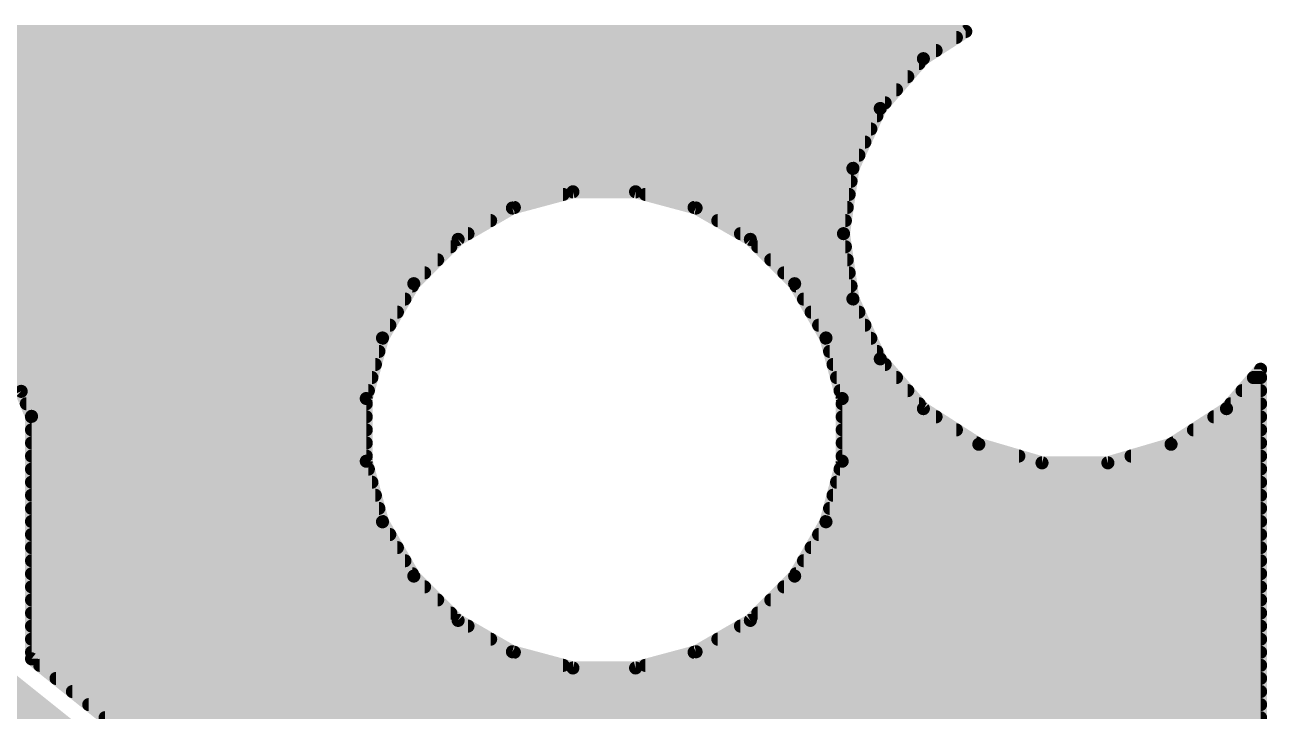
# Model space of a CAD drawing. Extents: x 1 to 53.3, y 1 to 25.6.
# Drawn here: x 29.13 to 53.26, y 12.32 to 25.64 of the extents above; entities that cross this region are included whole.
import ezdxf

# ---------------------------------------------------------------- set-up
doc = ezdxf.new("R2010")
doc.units = 0
doc.layers.add('16', color=174, linetype='CONTINUOUS')

msp = doc.modelspace()

# ---------------------------------------------------------------- linework, layer by layer
at = {"layer": '16'}
for points, const_width in [([(7.2005, 25.517), (47.4095, 25.517)], 0.254), ([(47.4095, 25.517), (46.5859, 24.9877)], 0.254), ([(7.3826, 25.4), (47.2274, 25.4)], 0.254), ([(7.7778, 25.146), (46.8322, 25.146)], 0.254), ([(46.5859, 24.9877), (45.7479, 24.0206)], 0.254), ([(46.5859, 24.9877), (46.5859, 24.9877)], 0.254), ([(46.5859, 24.9877), (46.5859, 24.9877)], 0.254), ([(8.107, 24.892), (46.503, 24.892)], 0.254), ([(8.3271, 24.638), (46.2829, 24.638)], 0.254), ([(8.5472, 24.384), (46.0628, 24.384)], 0.254), ([(23.2454, 24.13), (45.8427, 24.13)], 0.254), ([(45.7479, 24.0206), (45.2163, 22.8566)], 0.254), ([(45.7479, 24.0206), (45.7479, 24.0206)], 0.254), ([(23.7119, 23.876), (45.6819, 23.876)], 0.254), ([(23.9659, 23.622), (45.5659, 23.622)], 0.254), ([(24.0792, 23.368), (45.4499, 23.368)], 0.254), ([(24.1808, 23.114), (45.3339, 23.114)], 0.254), ([(24.1808, 22.86), (45.2179, 22.86)], 0.254), ([(45.2163, 22.8566), (45.0342, 21.59)], 0.254), ([(45.2163, 22.8566), (45.2163, 22.8566)], 0.254), ([(24.1808, 22.606), (45.1803, 22.606)], 0.254), ([(24.1808, 22.352), (39.5878, 22.352)], 0.254), ([(39.7774, 22.4028), (38.6017, 22.0878)], 0.254), ([(40.9946, 22.4028), (39.7774, 22.4028)], 0.254), ([(42.1703, 22.0878), (40.9946, 22.4028)], 0.254), ([(41.1842, 22.352), (45.1438, 22.352)], 0.254), ([(24.1808, 22.098), (38.6399, 22.098)], 0.254), ([(38.6017, 22.0878), (37.5475, 21.4792)], 0.254), ([(42.1321, 22.098), (45.1072, 22.098)], 0.254), ([(43.2245, 21.4792), (42.1703, 22.0878)], 0.254), ([(24.1808, 21.844), (38.1795, 21.844)], 0.254), ([(42.5925, 21.844), (45.0707, 21.844)], 0.254), ([(24.1808, 21.59), (37.7395, 21.59)], 0.254), ([(37.5475, 21.4792), (36.6868, 20.6185)], 0.254), ([(43.0325, 21.59), (45.0342, 21.59)], 0.254), ([(44.0852, 20.6185), (43.2245, 21.4792)], 0.254), ([(45.0342, 21.59), (45.0342, 21.59)], 0.254), ([(45.0342, 21.59), (45.2163, 20.3234)], 0.254), ([(24.4782, 21.336), (37.4044, 21.336)], 0.254), ([(43.3676, 21.336), (45.0707, 21.336)], 0.254), ([(24.7322, 21.082), (37.1504, 21.082)], 0.254), ([(43.6216, 21.082), (45.1072, 21.082)], 0.254), ([(24.8624, 20.828), (36.8964, 20.828)], 0.254), ([(43.8756, 20.828), (45.1438, 20.828)], 0.254), ([(24.9676, 20.574), (36.6612, 20.574)], 0.254), ([(36.6868, 20.6185), (36.0782, 19.5643)], 0.254), ([(44.6938, 19.5643), (44.0852, 20.6185)], 0.254), ([(44.1108, 20.574), (45.1803, 20.574)], 0.254), ([(24.9682, 20.32), (36.5145, 20.32)], 0.254), ([(44.2575, 20.32), (45.2179, 20.32)], 0.254), ([(45.2163, 20.3234), (45.2163, 20.3234)], 0.254), ([(45.2163, 20.3234), (45.7479, 19.1594)], 0.254), ([(24.9676, 20.066), (36.3679, 20.066)], 0.254), ([(44.4041, 20.066), (45.3339, 20.066)], 0.254), ([(24.8624, 19.812), (36.2212, 19.812)], 0.254), ([(44.5508, 19.812), (45.4499, 19.812)], 0.254), ([(24.7323, 19.558), (36.0765, 19.558)], 0.254), ([(36.0782, 19.5643), (35.7632, 18.3886)], 0.254), ([(45.0088, 18.3886), (44.6938, 19.5643)], 0.254), ([(44.6955, 19.558), (45.5659, 19.558)], 0.254), ([(24.4783, 19.304), (36.0085, 19.304)], 0.254), ([(44.7635, 19.304), (45.6818, 19.304)], 0.254), ([(28.3254, 19.05), (35.9404, 19.05)], 0.254), ([(44.8316, 19.05), (45.8427, 19.05)], 0.254), ([(45.7479, 19.1594), (45.7479, 19.1594)], 0.254), ([(45.7479, 19.1594), (46.5859, 18.1923)], 0.254), ([(52.4741, 18.1923), (53.137, 18.9573)], 0.254), ([(53.137, 18.9573), (53.137, 7.7127)], 0.254), ([(29.0597, 18.5282), (28.6882, 18.8997)], 0.254), ([(28.7919, 18.796), (35.8724, 18.796)], 0.254), ([(44.8996, 18.796), (46.0628, 18.796)], 0.254), ([(52.9972, 18.796), (53.137, 18.796)], 0.254), ([(29.0459, 18.542), (35.8043, 18.542)], 0.254), ([(29.2608, 18.0427), (29.0597, 18.5282)], 0.254), ([(44.9677, 18.542), (46.2829, 18.542)], 0.254), ([(52.7771, 18.542), (53.137, 18.542)], 0.254), ([(29.1592, 18.288), (35.7632, 18.288)], 0.254), ([(35.7632, 18.3886), (35.7632, 17.1714)], 0.254), ([(45.0088, 17.1714), (45.0088, 18.3886)], 0.254), ([(45.0088, 18.288), (46.503, 18.288)], 0.254), ([(52.557, 18.288), (53.137, 18.288)], 0.254), ([(29.2608, 13.3348), (29.2608, 18.0427)], 0.254), ([(29.2608, 18.034), (35.7632, 18.034)], 0.254), ([(45.0088, 18.034), (46.8322, 18.034)], 0.254), ([(46.5859, 18.1923), (47.6624, 17.5005)], 0.254), ([(51.3976, 17.5005), (52.4741, 18.1923)], 0.254), ([(52.2278, 18.034), (53.137, 18.034)], 0.254), ([(52.4741, 18.1923), (52.4741, 18.1923)], 0.254), ([(52.4741, 18.1923), (52.4741, 18.1923)], 0.254), ([(29.2608, 17.78), (35.7632, 17.78)], 0.254), ([(45.0088, 17.78), (47.2274, 17.78)], 0.254), ([(51.8326, 17.78), (53.137, 17.78)], 0.254), ([(29.2608, 17.526), (35.7632, 17.526)], 0.254), ([(45.0088, 17.526), (47.6227, 17.526)], 0.254), ([(47.6624, 17.5005), (48.8902, 17.14)], 0.254), ([(50.1698, 17.14), (51.3976, 17.5005)], 0.254), ([(51.3976, 17.5005), (51.3976, 17.5005)], 0.254), ([(51.4373, 17.526), (53.137, 17.526)], 0.254), ([(29.2608, 17.272), (35.7632, 17.272)], 0.254), ([(45.0088, 17.272), (48.4405, 17.272)], 0.254), ([(50.6195, 17.272), (53.137, 17.272)], 0.254), ([(29.2608, 17.018), (35.8043, 17.018)], 0.254), ([(35.7632, 17.1714), (36.0782, 15.9957)], 0.254), ([(44.6938, 15.9957), (45.0088, 17.1714)], 0.254), ([(44.9677, 17.018), (53.137, 17.018)], 0.254), ([(48.8902, 17.14), (50.1698, 17.14)], 0.254), ([(29.2608, 16.764), (35.8724, 16.764)], 0.254), ([(44.8996, 16.764), (53.137, 16.764)], 0.254), ([(29.2608, 16.51), (35.9404, 16.51)], 0.254), ([(44.8316, 16.51), (53.137, 16.51)], 0.254), ([(29.2608, 16.256), (36.0085, 16.256)], 0.254), ([(44.7635, 16.256), (53.137, 16.256)], 0.254), ([(29.2608, 16.002), (36.0765, 16.002)], 0.254), ([(36.0782, 15.9957), (36.6868, 14.9415)], 0.254), ([(44.0852, 14.9415), (44.6938, 15.9957)], 0.254), ([(44.6955, 16.002), (53.137, 16.002)], 0.254), ([(29.2608, 15.748), (36.2212, 15.748)], 0.254), ([(44.5508, 15.748), (53.137, 15.748)], 0.254), ([(29.2608, 15.494), (36.3679, 15.494)], 0.254), ([(44.4041, 15.494), (53.137, 15.494)], 0.254), ([(29.2608, 15.24), (36.5145, 15.24)], 0.254), ([(44.2575, 15.24), (53.137, 15.24)], 0.254), ([(29.2608, 14.986), (36.6612, 14.986)], 0.254), ([(36.6868, 14.9415), (37.5475, 14.0808)], 0.254), ([(43.2245, 14.0808), (44.0852, 14.9415)], 0.254), ([(44.1108, 14.986), (53.137, 14.986)], 0.254), ([(29.2608, 14.732), (36.8964, 14.732)], 0.254), ([(43.8756, 14.732), (53.137, 14.732)], 0.254), ([(29.2608, 14.478), (37.1504, 14.478)], 0.254), ([(43.6216, 14.478), (53.137, 14.478)], 0.254), ([(29.2608, 14.224), (37.4044, 14.224)], 0.254), ([(43.3676, 14.224), (53.137, 14.224)], 0.254), ([(29.2608, 13.97), (37.7395, 13.97)], 0.254), ([(37.5475, 14.0808), (38.6017, 13.4722)], 0.254), ([(42.1703, 13.4722), (43.2245, 14.0808)], 0.254), ([(43.0325, 13.97), (53.137, 13.97)], 0.254), ([(29.2608, 13.716), (38.1795, 13.716)], 0.254), ([(42.5925, 13.716), (53.137, 13.716)], 0.254), ([(34.29, 7.62), (27.94, 12.7)], 1.778), ([(29.2608, 13.462), (38.6399, 13.462)], 0.254), ([(38.6017, 13.4722), (39.7774, 13.1572)], 0.254), ([(40.9946, 13.1572), (42.1703, 13.4722)], 0.254), ([(42.1321, 13.462), (53.137, 13.462)], 0.254), ([(34.7533, 8.9408), (29.2608, 13.3348)], 0.254), ([(29.4193, 13.208), (39.5878, 13.208)], 0.254), ([(39.7774, 13.1572), (40.9946, 13.1572)], 0.254), ([(41.1842, 13.208), (53.137, 13.208)], 0.254), ([(29.7368, 12.954), (53.137, 12.954)], 0.254), ([(30.0543, 12.7), (53.137, 12.7)], 0.254), ([(30.3718, 12.446), (53.137, 12.446)], 0.254), ([(30.6893, 12.192), (53.137, 12.192)], 0.254)]:
    msp.add_lwpolyline(points, dxfattribs=dict(at, const_width=const_width))
at = {"layer": '16', "const_width": 0.127}
for points in [[(47.4438, 25.4636, 1), (47.3752, 25.5704)], [(47.4095, 25.4535, 1), (47.4095, 25.5805)], [(47.2274, 25.3365, 1), (47.2274, 25.4635)], [(46.5859, 25.0512, 1), (46.5859, 24.9242)], [(46.6494, 24.9877, 1), (46.5224, 24.9877)], [(46.5515, 25.0411, 1), (46.6202, 24.9343)], [(46.6339, 24.9461, 1), (46.5379, 25.0293)], [(46.5859, 24.9242, 1), (46.5859, 25.0512)], [(46.8322, 25.0825, 1), (46.8322, 25.2095)], [(46.503, 24.8285, 1), (46.503, 24.9555)], [(46.5224, 24.9877, 1), (46.6494, 24.9877)], [(46.2829, 24.5745, 1), (46.2829, 24.7015)], [(46.0628, 24.3205, 1), (46.0628, 24.4475)], [(45.8114, 24.0206, 1), (45.6844, 24.0206)], [(45.8057, 23.9942, 1), (45.6901, 24.047)], [(45.8427, 24.0665, 1), (45.8427, 24.1935)], [(45.6819, 23.8125, 1), (45.6819, 23.9395)], [(45.6999, 24.0622, 1), (45.7959, 23.979)], [(45.6844, 24.0206, 1), (45.8114, 24.0206)], [(45.5659, 23.5585, 1), (45.5659, 23.6855)], [(45.4499, 23.3045, 1), (45.4499, 23.4315)], [(45.3339, 23.0505, 1), (45.3339, 23.1775)], [(45.2798, 22.8566, 1), (45.1528, 22.8566)], [(45.1586, 22.883, 1), (45.2741, 22.8302)], [(45.2792, 22.8476, 1), (45.1535, 22.8656)], [(45.2179, 22.7965, 1), (45.2179, 22.9235)], [(45.1528, 22.8566, 1), (45.2798, 22.8566)], [(45.1803, 22.5425, 1), (45.1803, 22.6695)], [(39.5878, 22.2885, 1), (39.5878, 22.4155)], [(39.7774, 22.4663, 1), (39.7774, 22.3393)], [(39.7938, 22.3415, 1), (39.761, 22.4641)], [(41.011, 22.4641, 1), (40.9782, 22.3415)], [(40.9946, 22.3393, 1), (40.9946, 22.4663)], [(41.1842, 22.4155, 1), (41.1842, 22.2885)], [(45.1438, 22.2885, 1), (45.1438, 22.4155)], [(38.5852, 22.1491, 1), (38.6181, 22.0264)], [(38.6334, 22.0328, 1), (38.5699, 22.1428)], [(38.6399, 22.0345, 1), (38.6399, 22.1615)], [(42.1321, 22.1615, 1), (42.1321, 22.0345)], [(42.2021, 22.1428, 1), (42.1386, 22.0328)], [(42.1539, 22.0264, 1), (42.1868, 22.1491)], [(45.1072, 22.0345, 1), (45.1072, 22.1615)], [(38.1795, 21.7805, 1), (38.1795, 21.9075)], [(42.5925, 21.9075, 1), (42.5925, 21.7805)], [(45.0707, 21.7805, 1), (45.0707, 21.9075)], [(37.5158, 21.5342, 1), (37.5793, 21.4242)], [(37.5924, 21.4343, 1), (37.5026, 21.5241)], [(37.7395, 21.5265, 1), (37.7395, 21.6535)], [(43.0325, 21.6535, 1), (43.0325, 21.5265)], [(43.2694, 21.5241, 1), (43.1796, 21.4343)], [(43.1927, 21.4242, 1), (43.2562, 21.5342)], [(45.0977, 21.59, 1), (44.9707, 21.59)], [(45.0971, 21.599, 1), (44.9713, 21.581)], [(44.9713, 21.599, 1), (45.0971, 21.581)], [(44.9707, 21.59, 1), (45.0977, 21.59)], [(45.0342, 21.5265, 1), (45.0342, 21.6535)], [(37.4044, 21.2725, 1), (37.4044, 21.3995)], [(43.3676, 21.3995, 1), (43.3676, 21.2725)], [(45.0707, 21.2725, 1), (45.0707, 21.3995)], [(37.1504, 21.0185, 1), (37.1504, 21.1455)], [(43.6216, 21.1455, 1), (43.6216, 21.0185)], [(45.1072, 21.0185, 1), (45.1072, 21.1455)], [(36.8964, 20.7645, 1), (36.8964, 20.8915)], [(43.8756, 20.8915, 1), (43.8756, 20.7645)], [(45.1438, 20.7645, 1), (45.1438, 20.8915)], [(36.6419, 20.6634, 1), (36.7317, 20.5736)], [(36.7418, 20.5867, 1), (36.6318, 20.6502)], [(36.6612, 20.5105, 1), (36.6612, 20.6375)], [(44.1402, 20.6502, 1), (44.0302, 20.5867)], [(44.0403, 20.5736, 1), (44.1301, 20.6634)], [(44.1108, 20.6375, 1), (44.1108, 20.5105)], [(45.1803, 20.5105, 1), (45.1803, 20.6375)], [(36.5145, 20.2565, 1), (36.5145, 20.3835)], [(44.2575, 20.3835, 1), (44.2575, 20.2565)], [(45.2798, 20.3234, 1), (45.1528, 20.3234)], [(45.1528, 20.3234, 1), (45.2798, 20.3234)], [(45.2741, 20.3498, 1), (45.1586, 20.297)], [(45.1535, 20.3144, 1), (45.2792, 20.3324)], [(45.2179, 20.2565, 1), (45.2179, 20.3835)], [(36.3679, 20.0025, 1), (36.3679, 20.1295)], [(44.4041, 20.1295, 1), (44.4041, 20.0025)], [(45.3339, 20.0025, 1), (45.3339, 20.1295)], [(36.2212, 19.7485, 1), (36.2212, 19.8755)], [(44.5508, 19.8755, 1), (44.5508, 19.7485)], [(45.4499, 19.7485, 1), (45.4499, 19.8755)], [(36.0232, 19.5961, 1), (36.1332, 19.5326)], [(36.1396, 19.5479, 1), (36.0169, 19.5808)], [(36.0765, 19.4945, 1), (36.0765, 19.6215)], [(44.7551, 19.5808, 1), (44.6324, 19.5479)], [(44.6955, 19.6215, 1), (44.6955, 19.4945)], [(44.6388, 19.5326, 1), (44.7488, 19.5961)], [(45.5659, 19.4945, 1), (45.5659, 19.6215)], [(36.0085, 19.2405, 1), (36.0085, 19.3675)], [(44.7635, 19.3675, 1), (44.7635, 19.2405)], [(45.6818, 19.2405, 1), (45.6818, 19.3675)], [(35.9404, 18.9865, 1), (35.9404, 19.1135)], [(44.8316, 19.1135, 1), (44.8316, 18.9865)], [(45.8114, 19.1594, 1), (45.6844, 19.1594)], [(45.7959, 19.201, 1), (45.6999, 19.1178)], [(45.6844, 19.1594, 1), (45.8114, 19.1594)], [(45.6901, 19.133, 1), (45.8057, 19.1858)], [(45.8427, 18.9865, 1), (45.8427, 19.1135)], [(53.2005, 18.9573, 1), (53.0735, 18.9573)], [(53.185, 18.9157, 1), (53.089, 18.9989)], [(35.8724, 18.7325, 1), (35.8724, 18.8595)], [(44.8996, 18.8595, 1), (44.8996, 18.7325)], [(46.0628, 18.7325, 1), (46.0628, 18.8595)], [(52.9972, 18.8595, 1), (52.9972, 18.7325)], [(53.137, 18.7325, 1), (53.137, 18.8595)], [(29.1184, 18.5525, 1), (29.0011, 18.5039)], [(29.0148, 18.4833, 1), (29.1046, 18.5731)], [(35.8043, 18.4785, 1), (35.8043, 18.6055)], [(44.9677, 18.6055, 1), (44.9677, 18.4785)], [(46.2829, 18.4785, 1), (46.2829, 18.6055)], [(52.7771, 18.6055, 1), (52.7771, 18.4785)], [(53.137, 18.4785, 1), (53.137, 18.6055)], [(29.1592, 18.3515, 1), (29.1592, 18.2245)], [(35.8267, 18.3886, 1), (35.6997, 18.3886)], [(35.7019, 18.405, 1), (35.8245, 18.3722)], [(35.7632, 18.2245, 1), (35.7632, 18.3515)], [(45.0723, 18.3886, 1), (44.9453, 18.3886)], [(45.0088, 18.3515, 1), (45.0088, 18.2245)], [(44.9475, 18.3722, 1), (45.0701, 18.405)], [(46.503, 18.2245, 1), (46.503, 18.3515)], [(52.557, 18.3515, 1), (52.557, 18.2245)], [(53.137, 18.2245, 1), (53.137, 18.3515)], [(29.3243, 18.0427, 1), (29.1973, 18.0427)], [(29.2608, 18.0975, 1), (29.2608, 17.9705)], [(29.2021, 18.0184, 1), (29.3195, 18.067)], [(35.7632, 17.9705, 1), (35.7632, 18.0975)], [(45.0088, 18.0975, 1), (45.0088, 17.9705)], [(46.6202, 18.2457, 1), (46.5515, 18.1389)], [(46.5379, 18.1507, 1), (46.6339, 18.2339)], [(46.8322, 17.9705, 1), (46.8322, 18.0975)], [(52.2278, 18.0975, 1), (52.2278, 17.9705)], [(52.4741, 18.2558, 1), (52.4741, 18.1288)], [(52.5376, 18.1923, 1), (52.4106, 18.1923)], [(52.4261, 18.2339, 1), (52.5221, 18.1507)], [(52.4106, 18.1923, 1), (52.5376, 18.1923)], [(52.5084, 18.1389, 1), (52.4398, 18.2457)], [(52.4741, 18.1288, 1), (52.4741, 18.2558)], [(53.137, 17.9705, 1), (53.137, 18.0975)], [(29.2608, 17.8435, 1), (29.2608, 17.7165)], [(35.7632, 17.7165, 1), (35.7632, 17.8435)], [(45.0088, 17.8435, 1), (45.0088, 17.7165)], [(47.2274, 17.7165, 1), (47.2274, 17.8435)], [(51.8326, 17.8435, 1), (51.8326, 17.7165)], [(53.137, 17.7165, 1), (53.137, 17.8435)], [(29.2608, 17.5895, 1), (29.2608, 17.4625)], [(35.7632, 17.4625, 1), (35.7632, 17.5895)], [(45.0088, 17.5895, 1), (45.0088, 17.4625)], [(47.6803, 17.5614, 1), (47.6445, 17.4395)], [(47.6227, 17.4625, 1), (47.6227, 17.5895)], [(47.628, 17.4471, 1), (47.6967, 17.5539)], [(51.3976, 17.564, 1), (51.3976, 17.437)], [(51.3633, 17.5539, 1), (51.432, 17.4471)], [(51.4373, 17.5895, 1), (51.4373, 17.4625)], [(51.4155, 17.4395, 1), (51.3797, 17.5614)], [(51.3976, 17.437, 1), (51.3976, 17.564)], [(53.137, 17.4625, 1), (53.137, 17.5895)], [(29.2608, 17.3355, 1), (29.2608, 17.2085)], [(35.7632, 17.2085, 1), (35.7632, 17.3355)], [(45.0088, 17.3355, 1), (45.0088, 17.2085)], [(48.4405, 17.2085, 1), (48.4405, 17.3355)], [(50.6195, 17.3355, 1), (50.6195, 17.2085)], [(53.137, 17.2085, 1), (53.137, 17.3355)], [(29.2608, 17.0815, 1), (29.2608, 16.9545)], [(35.8245, 17.1878, 1), (35.7019, 17.155)], [(35.6997, 17.1714, 1), (35.8267, 17.1714)], [(35.8043, 16.9545, 1), (35.8043, 17.0815)], [(44.9677, 17.0815, 1), (44.9677, 16.9545)], [(44.9453, 17.1714, 1), (45.0723, 17.1714)], [(45.0701, 17.155, 1), (44.9475, 17.1878)], [(48.8902, 17.2035, 1), (48.8902, 17.0765)], [(48.8723, 17.079, 1), (48.9081, 17.2009)], [(50.1519, 17.2009, 1), (50.1877, 17.079)], [(50.1698, 17.0765, 1), (50.1698, 17.2035)], [(53.137, 16.9545, 1), (53.137, 17.0815)], [(29.2608, 16.8275, 1), (29.2608, 16.7005)], [(35.8724, 16.7005, 1), (35.8724, 16.8275)], [(44.8996, 16.8275, 1), (44.8996, 16.7005)], [(53.137, 16.7005, 1), (53.137, 16.8275)], [(29.2608, 16.5735, 1), (29.2608, 16.4465)], [(35.9404, 16.4465, 1), (35.9404, 16.5735)], [(44.8316, 16.5735, 1), (44.8316, 16.4465)], [(53.137, 16.4465, 1), (53.137, 16.5735)], [(29.2608, 16.3195, 1), (29.2608, 16.1925)], [(36.0085, 16.1925, 1), (36.0085, 16.3195)], [(44.7635, 16.3195, 1), (44.7635, 16.1925)], [(53.137, 16.1925, 1), (53.137, 16.3195)], [(29.2608, 16.0655, 1), (29.2608, 15.9385)], [(36.1332, 16.0274, 1), (36.0232, 15.9639)], [(36.0169, 15.9792, 1), (36.1396, 16.0121)], [(36.0765, 15.9385, 1), (36.0765, 16.0655)], [(44.6324, 16.0121, 1), (44.7551, 15.9792)], [(44.6955, 16.0655, 1), (44.6955, 15.9385)], [(44.7488, 15.9639, 1), (44.6388, 16.0274)], [(53.137, 15.9385, 1), (53.137, 16.0655)], [(29.2608, 15.8115, 1), (29.2608, 15.6845)], [(36.2212, 15.6845, 1), (36.2212, 15.8115)], [(44.5508, 15.8115, 1), (44.5508, 15.6845)], [(53.137, 15.6845, 1), (53.137, 15.8115)], [(29.2608, 15.5575, 1), (29.2608, 15.4305)], [(36.3679, 15.4305, 1), (36.3679, 15.5575)], [(44.4041, 15.5575, 1), (44.4041, 15.4305)], [(53.137, 15.4305, 1), (53.137, 15.5575)], [(29.2608, 15.3035, 1), (29.2608, 15.1765)], [(36.5145, 15.1765, 1), (36.5145, 15.3035)], [(44.2575, 15.3035, 1), (44.2575, 15.1765)], [(53.137, 15.1765, 1), (53.137, 15.3035)], [(29.2608, 15.0495, 1), (29.2608, 14.9225)], [(36.7317, 14.9864, 1), (36.6419, 14.8966)], [(36.6318, 14.9098, 1), (36.7418, 14.9733)], [(36.6612, 14.9225, 1), (36.6612, 15.0495)], [(44.0302, 14.9733, 1), (44.1402, 14.9098)], [(44.1301, 14.8966, 1), (44.0403, 14.9864)], [(44.1108, 15.0495, 1), (44.1108, 14.9225)], [(53.137, 14.9225, 1), (53.137, 15.0495)], [(29.2608, 14.7955, 1), (29.2608, 14.6685)], [(36.8964, 14.6685, 1), (36.8964, 14.7955)], [(43.8756, 14.7955, 1), (43.8756, 14.6685)], [(53.137, 14.6685, 1), (53.137, 14.7955)], [(29.2608, 14.5415, 1), (29.2608, 14.4145)], [(37.1504, 14.4145, 1), (37.1504, 14.5415)], [(43.6216, 14.5415, 1), (43.6216, 14.4145)], [(53.137, 14.4145, 1), (53.137, 14.5415)], [(29.2608, 14.2875, 1), (29.2608, 14.1605)], [(37.4044, 14.1605, 1), (37.4044, 14.2875)], [(43.3676, 14.2875, 1), (43.3676, 14.1605)], [(53.137, 14.1605, 1), (53.137, 14.2875)], [(29.2608, 14.0335, 1), (29.2608, 13.9065)], [(37.5793, 14.1358, 1), (37.5158, 14.0258)], [(37.5026, 14.0359, 1), (37.5924, 14.1257)], [(37.7395, 13.9065, 1), (37.7395, 14.0335)], [(43.0325, 14.0335, 1), (43.0325, 13.9065)], [(43.1796, 14.1257, 1), (43.2694, 14.0359)], [(43.2562, 14.0258, 1), (43.1927, 14.1358)], [(53.137, 13.9065, 1), (53.137, 14.0335)], [(29.2608, 13.7795, 1), (29.2608, 13.6525)], [(38.1795, 13.6525, 1), (38.1795, 13.7795)], [(42.5925, 13.7795, 1), (42.5925, 13.6525)], [(53.137, 13.6525, 1), (53.137, 13.7795)], [(29.2608, 13.5255, 1), (29.2608, 13.3985)], [(38.6181, 13.5336, 1), (38.5852, 13.4109)], [(38.5699, 13.4172, 1), (38.6334, 13.5272)], [(38.6399, 13.3985, 1), (38.6399, 13.5255)], [(42.1321, 13.5255, 1), (42.1321, 13.3985)], [(42.1386, 13.5272, 1), (42.2021, 13.4172)], [(42.1868, 13.4109, 1), (42.1539, 13.5336)], [(53.137, 13.3985, 1), (53.137, 13.5255)], [(29.3005, 13.3844, 1), (29.2211, 13.2852)], [(29.1973, 13.3348, 1), (29.3243, 13.3348)], [(29.4193, 13.2715, 1), (29.4193, 13.1445)], [(39.5878, 13.1445, 1), (39.5878, 13.2715)], [(39.7774, 13.2207, 1), (39.7774, 13.0937)], [(39.761, 13.0959, 1), (39.7938, 13.2185)], [(40.9782, 13.2185, 1), (41.011, 13.0959)], [(40.9946, 13.0937, 1), (40.9946, 13.2207)], [(41.1842, 13.2715, 1), (41.1842, 13.1445)], [(53.137, 13.1445, 1), (53.137, 13.2715)], [(29.7368, 13.0175, 1), (29.7368, 12.8905)], [(53.137, 12.8905, 1), (53.137, 13.0175)], [(30.0543, 12.7635, 1), (30.0543, 12.6365)], [(53.137, 12.6365, 1), (53.137, 12.7635)], [(30.3718, 12.5095, 1), (30.3718, 12.3825)], [(53.137, 12.3825, 1), (53.137, 12.5095)], [(30.6893, 12.2555, 1), (30.6893, 12.1285)], [(53.137, 12.1285, 1), (53.137, 12.2555)]]:
    msp.add_lwpolyline(points, format="xyb", dxfattribs=at)

doc.saveas('drawing.dxf')
